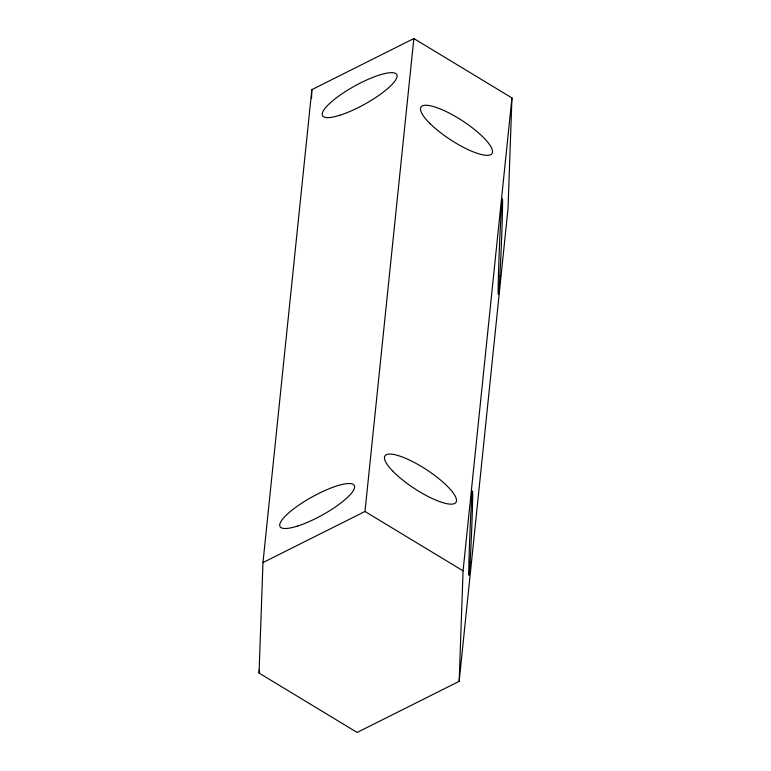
<?xml version="1.0" encoding="UTF-8"?>
<svg xmlns="http://www.w3.org/2000/svg" width="771" height="771" viewBox="0 0 771 771"><rect width="100%" height="100%" fill="white"/><g stroke="black" fill="none" stroke-linecap="round" stroke-linejoin="round"><path stroke-width="1.16" d="M259.056 673.073L262.969 562.589L311.841 89.667L413.854 38.55L511.944 97.927L508.031 208.411L459.159 681.333L357.146 732.45L259.056 673.073L259.432 669.488M311.542 98.071L311.841 89.667M459.159 681.333L463.072 570.848L511.944 97.927M262.969 562.589L364.982 511.472L413.854 38.55M364.982 511.472L463.072 570.848M470.127 561.905A42.444 0.81 -87.6 0 0 472.623 491.676A42.444 0.81 -87.6 0 0 469.452 545.405A42.444 0.81 -87.6 0 0 470.127 561.905M499.839 276.182A47.744 0.906 -87.6 0 0 502.451 199.13A47.744 0.906 -87.6 0 0 498.808 263.47A47.744 0.906 -87.6 0 0 499.839 276.182M430.122 123.668A42.444 11.189 33.2 0 0 490.925 154.557A42.444 11.189 33.2 0 0 448.404 112.672A42.444 11.189 33.2 0 0 430.122 123.668M392.612 470.985A42.444 11.189 33.2 0 0 454.158 503.704A42.444 11.189 33.2 0 0 414.547 462.61A42.444 11.189 33.2 0 0 392.612 470.985M297.355 526.13A42.444 10.38 -29 0 0 354.612 487.243A42.444 10.38 -29 0 0 299.572 504.629A42.444 10.38 -29 0 0 297.355 526.13M339.809 115.264A42.444 10.38 -29 0 0 397.075 76.377A42.444 10.38 -29 0 0 342.035 93.773A42.444 10.38 -29 0 0 339.809 115.264"/></g></svg>
